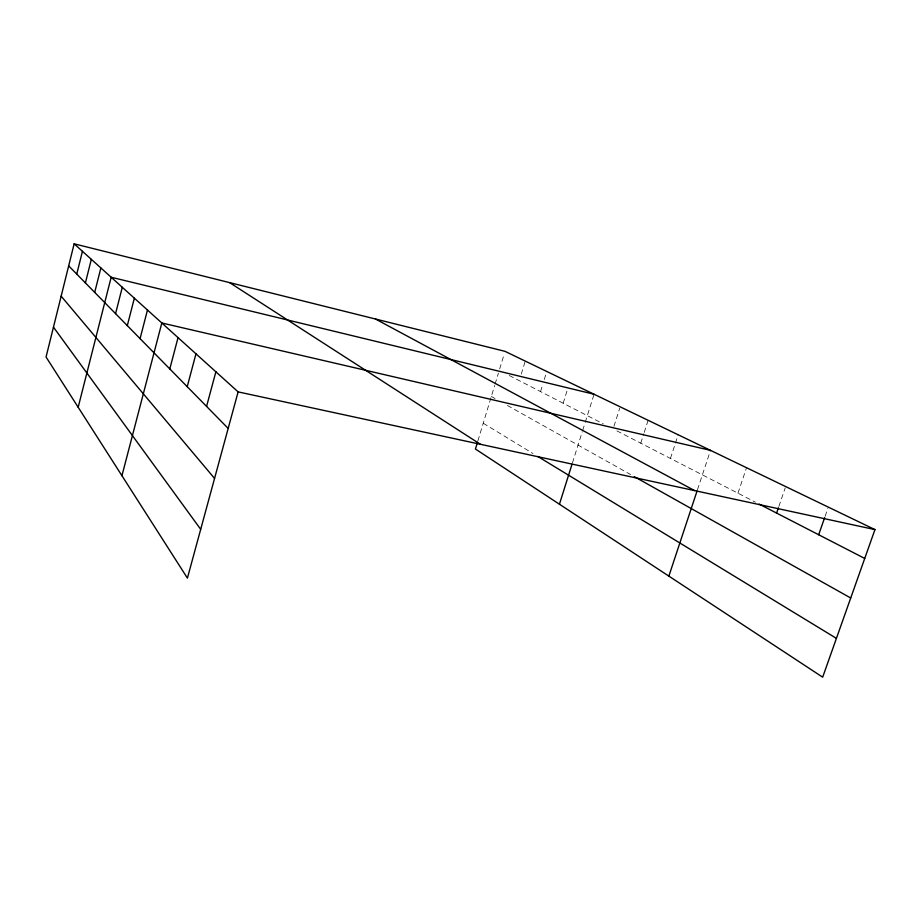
<?xml version="1.0" encoding="UTF-8"?>
<svg xmlns="http://www.w3.org/2000/svg" width="921" height="921" viewBox="0 0 921 921"><rect width="100%" height="100%" fill="white"/><g stroke="black" fill="none" stroke-linecap="round" stroke-linejoin="round"><path stroke-width="0.69" stroke-dasharray="4.61 3.45" d="M477.895 440.871L494.669 385.462M495.095 384.092L498.422 373.086M499.666 368.976L504.19 354.044M521.263 374.122L525.246 361.09M540.546 391.586L542.619 384.874M544.276 379.51L546.752 371.451M563.18 403.237L567.624 388.973M572.448 462.883L582.268 431.719M582.694 430.383L584.8 423.695M585.215 422.348L594.068 394.246M613.95 426.342L619.752 408.13M640.763 443.162L643.791 433.756M644.228 432.41L648.131 420.298M670.43 458.439L678.167 434.77M697.473 489.707L710.505 450.357M737.963 493.196L746.528 467.718M778.867 506.458L785.21 487.888M825.101 516.324L827.841 508.427M509.267 375.492L603.301 423.879M616.897 430.878L755.416 502.175M491.342 396.467L495.038 398.54M507.367 405.447L630.632 474.58M483.249 423.223L533.017 453.535"/><path stroke-width="1.38" d="M74.152 243.823L46.05 357.014L187.412 578.112L238.125 391.886L74.152 243.823L505.007 351.338L874.95 529.598L822.672 677.177L475.432 449.022L477.492 442.23M76.754 274.101L82.441 251.306M85.411 282.92L91.317 259.331M94.702 292.394L100.873 267.953M78.181 407.266L111.165 277.244L594.068 394.246M115.562 313.647L122.286 287.294M127.305 325.608L134.351 298.185M140.073 338.629L147.475 310.032M121.94 475.72L161.82 322.983L710.505 450.357M169.798 368.918L178.041 337.627M187.216 386.682L195.966 353.825M206.569 406.403L215.882 371.796M559.438 504.213L572.022 464.253M668.865 576.12L697.036 491.054M776.599 513.078L778.406 507.782M818.688 534.744L824.64 517.637M238.125 391.886L874.95 529.598M759.157 504.098L864.727 558.448M375.492 319.023L694.595 490.594M634.281 476.629L850.716 598.005M537.887 456.505L836.406 638.368M229.605 282.62L480.382 444.279M68.684 265.87L228.178 428.426M61.154 296.171L214.558 478.425M53.464 327.151L200.697 529.322"/></g></svg>
